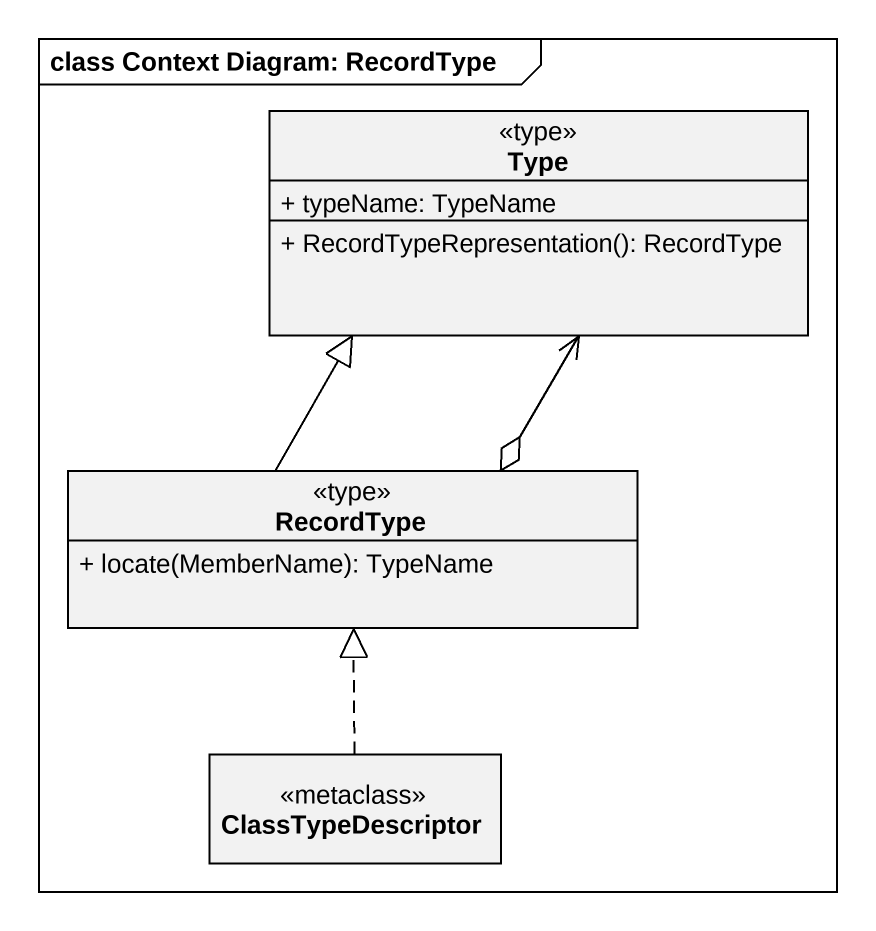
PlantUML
@startuml
mainframe class Context Diagram: RecordType
hide circle
hide empty members
skinparam classAttributeIconSize 0
class Type <<type>> {
  + typeName: TypeName
  + RecordTypeRepresentation(): RecordType
}
class RecordType <<type>> {
  + locate(MemberName): TypeName
}
class ClassTypeDescriptor <<metaclass>>
RecordType o-up-> Type
RecordType -up-|> Type
ClassTypeDescriptor .up.|> RecordType
@enduml
